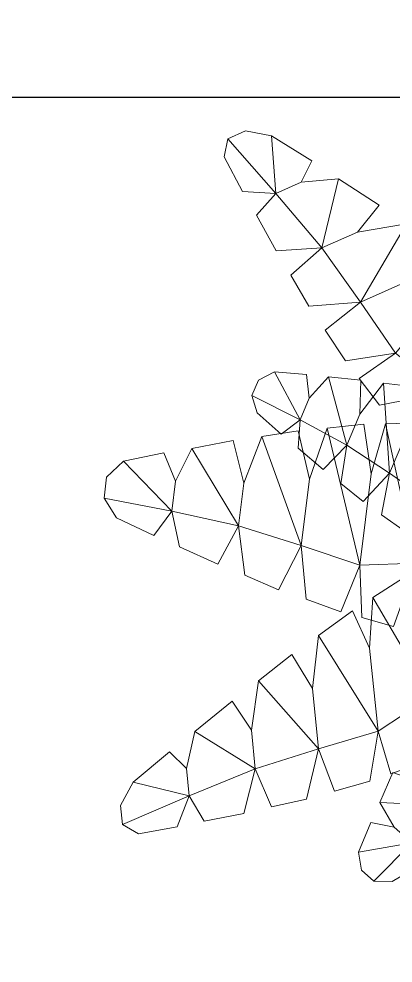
# Model space of a CAD drawing. Header units: millimetres. Extents: x 10088 to 21623, y -4423 to -852.
# Drawn here: x 11633.2 to 11653.1, y -3436 to -3385.7 of the extents above; entities that cross this region are included whole.
import ezdxf

# ---------------------------------------------------------------- set-up
doc = ezdxf.new("R2010")
doc.units = ezdxf.units.MM
doc.layers.add('bitki', color=85, linetype='Continuous', lineweight=5)

# ---------------------------------------------------------------- blocks, each defined once
blk = doc.blocks.new('rgdf')
blk.add_arc((11682.331, -3546.765), 91.349, 98.66483, 261.69992)
blk = doc.blocks.new('A$C7136359F')
at = {"layer": 'bitki', "color": 86, "linetype": 'Continuous'}
for points in [[(-2123.95, -2484.16, 2609.01), (-2132.89, -2465.56, 2614.95), (-2159.8, -2472.55, 2630.31), (-2170.69, -2483.95, 2636.16)], [(-2123.95, -2484.16, 2609.01), (-2170.69, -2483.95, 2636.16), (-2171.68, -2498.26, 2636.16), (-2162.5, -2511.07, 2630.31)], [(-2123.95, -2484.16, 2609.01), (-2162.5, -2511.07, 2630.31), (-2136.82, -2521.72, 2614.95), (-2125.39, -2504.53, 2609.01)], [(-2077.84, -2483.05, 2577.24), (-2123.95, -2484.16, 2609.01), (-2125.39, -2504.53, 2609.01), (-2118.91, -2528.35, 2603.37)], [(-2077.84, -2483.05, 2577.24), (-2118.91, -2528.35, 2603.37), (-2092.51, -2538.76, 2584.68), (-2079.88, -2512.06, 2577.24)], [(-2022.73, -2562.04, 2866.59), (-2068.3, -2526.61, 2892.63), (-2094.58, -2539.18, 2949.57), (-2076.34, -2573.11, 2964.21)], [(-2076.34, -2573.11, 2964.21), (-2111.95, -2547.46, 2984.07), (-2139.76, -2563.24, 3038.82), (-2123.53, -2598.82, 3055.98)], [(-2022.73, -2562.04, 2866.59), (-2076.34, -2573.11, 2964.21), (-2030.71, -2629.15, 2964.21), (-1997.74, -2658.13, 2949.57)], [(-2022.73, -2562.04, 2866.59), (-1997.74, -2658.13, 2949.57), (-1966.72, -2651.41, 2892.63), (-1986.04, -2607.13, 2866.59)], [(-2123.53, -2598.82, 3055.98), (-2161.81, -2575.45, 3078.36), (-2187.94, -2592.25, 3124.71), (-2174.71, -2625.25, 3140.58)], [(-2076.34, -2573.11, 2964.21), (-2123.53, -2598.82, 3055.98), (-2090.44, -2639.47, 3055.98), (-2054.23, -2668.3, 3038.82)], [(-2076.34, -2573.11, 2964.21), (-2054.23, -2668.3, 3038.82), (-2018.23, -2662.6, 2984.07), (-2030.71, -2629.15, 2964.21)], [(-2123.53, -2598.82, 3055.98), (-2174.71, -2625.25, 3140.58), (-2153.38, -2651.47, 3140.58), (-2118.76, -2677.27, 3124.71)], [(-2123.53, -2598.82, 3055.98), (-2118.76, -2677.27, 3124.71), (-2082.37, -2673.01, 3078.36), (-2090.44, -2639.47, 3055.98)], [(-2174.71, -2625.25, 3140.58), (-2208.97, -2605.18, 3158.46), (-2238.01, -2624.77, 3203.34), (-2231.53, -2649.37, 3216.84)], [(-2174.71, -2625.25, 3140.58), (-2231.53, -2649.37, 3216.84), (-2216.56, -2667.76, 3216.84), (-2188.84, -2685.22, 3203.34)], [(-2174.71, -2625.25, 3140.58), (-2188.84, -2685.22, 3203.34), (-2147.23, -2681.02, 3158.46), (-2153.38, -2651.47, 3140.58)], [(-1950.07, -2652.7, 2708.28), (-2002.69, -2627.95, 2728.14), (-2016.73, -2652.67, 2771.61), (-1985.92, -2685.91, 2782.77)], [(-2231.53, -2649.37, 3216.84), (-2258.02, -2637.7, 3231.12), (-2285.95, -2657.23, 3267.93), (-2290.18, -2672.59, 3282)], [(-2231.53, -2649.37, 3216.84), (-2290.18, -2672.59, 3282), (-2279.65, -2685.55, 3282), (-2257.6, -2692.06, 3267.93)], [(-2231.53, -2649.37, 3216.84), (-2257.6, -2692.06, 3267.93), (-2216.71, -2688.43, 3231.12), (-2216.56, -2667.76, 3216.84)], [(-1950.07, -2652.7, 2708.28), (-1985.92, -2685.91, 2782.77), (-1923.1, -2734.99, 2782.77), (-1883.41, -2756.83, 2771.61)], [(-1950.07, -2652.7, 2708.28), (-1883.41, -2756.83, 2771.61), (-1862.8, -2737.21, 2728.14), (-1899.55, -2692.18, 2708.28)], [(-1985.92, -2685.91, 2782.77), (-2026.03, -2668.99, 2797.92), (-2039.65, -2698.06, 2839.71), (-2009.59, -2734, 2852.79)], [(-1903.87, -2682.88, 2503.74), (-1937.56, -2678.8, 2512.02), (-1941.55, -2703.55, 2534.82), (-1911.28, -2724.04, 2541.99)], [(-1985.92, -2685.91, 2782.77), (-2009.59, -2734, 2852.79), (-1964.05, -2769.58, 2852.79), (-1921.9, -2790.07, 2839.71)], [(-1985.92, -2685.91, 2782.77), (-1921.9, -2790.07, 2839.71), (-1897, -2769.79, 2797.92), (-1923.1, -2734.99, 2782.77)], [(-1903.87, -2682.88, 2503.74), (-1911.28, -2724.04, 2541.99), (-1869.46, -2740.93, 2541.99), (-1833.46, -2747.2, 2534.82)], [(-2009.59, -2734, 2852.79), (-2050.63, -2720.77, 2869.89), (-2062.48, -2750.44, 2905.26), (-2035.99, -2784.46, 2917.38)], [(-1911.28, -2724.04, 2541.99), (-1944.88, -2722.93, 2551.32), (-1947.4, -2747.74, 2570.64), (-1920.22, -2767.54, 2577.24)], [(-1911.28, -2724.04, 2541.99), (-1920.22, -2767.54, 2577.24), (-1893.28, -2778.43, 2577.24), (-1859.95, -2783.05, 2570.64)], [(-1911.28, -2724.04, 2541.99), (-1859.95, -2783.05, 2570.64), (-1844.53, -2763.46, 2551.32), (-1869.46, -2740.93, 2541.99)], [(-2009.59, -2734, 2852.79), (-2035.99, -2784.46, 2917.38), (-2006.62, -2807.41, 2917.38), (-1967.2, -2824.87, 2905.26)], [(-2009.59, -2734, 2852.79), (-1967.2, -2824.87, 2905.26), (-1941.28, -2806.21, 2869.89), (-1964.05, -2769.58, 2852.79)], [(-1828.06, -2739.55, 2866.59), (-1875.88, -2771.92, 2892.63), (-1872.01, -2800.81, 2949.57), (-1834.12, -2793.94, 2964.21)], [(-1920.22, -2767.54, 2577.24), (-1949.77, -2767.21, 2584.68), (-1951.99, -2795.5, 2603.37), (-1933.42, -2811.76, 2609.01)], [(-1920.22, -2767.54, 2577.24), (-1933.42, -2811.76, 2609.01), (-1914.49, -2819.41, 2609.01), (-1889.83, -2820.61, 2603.37)], [(-1920.22, -2767.54, 2577.24), (-1889.83, -2820.61, 2603.37), (-1871.77, -2798.74, 2584.68), (-1893.28, -2778.43, 2577.24)], [(-2035.99, -2784.46, 2917.38), (-2072.32, -2773.6, 2931), (-2085.04, -2807.68, 2965.26), (-2067.88, -2834.29, 2975.55)], [(-2035.99, -2784.46, 2917.38), (-2067.88, -2834.29, 2975.55), (-2047.27, -2850.4, 2975.55), (-2017.3, -2860.6, 2965.26)], [(-2035.99, -2784.46, 2917.38), (-2017.3, -2860.6, 2965.26), (-1987.3, -2840.02, 2931), (-2006.62, -2807.41, 2917.38)], [(-1834.12, -2793.94, 2964.21), (-1869.52, -2819.89, 2984.07), (-1863.1, -2851.21, 3038.82), (-1824.25, -2846.77, 3055.98)], [(-1834.12, -2793.94, 2964.21), (-1824.25, -2846.77, 3055.98), (-1775.38, -2827.87, 3055.98), (-1736.74, -2802.34, 3038.82)], [(-1933.42, -2811.76, 2609.01), (-1953.88, -2814.49, 2614.95), (-1955.56, -2842.24, 2630.31), (-1948.06, -2856.1, 2636.16)], [(-1933.42, -2811.76, 2609.01), (-1948.06, -2856.1, 2636.16), (-1934.77, -2861.5, 2636.16), (-1919.74, -2856.7, 2630.31)], [(-1933.42, -2811.76, 2609.01), (-1919.74, -2856.7, 2630.31), (-1901.68, -2835.58, 2614.95), (-1914.49, -2819.41, 2609.01)], [(-1824.25, -2846.77, 3055.98), (-1748.17, -2866.45, 3124.71), (-1740.97, -2830.57, 3078.36), (-1775.38, -2827.87, 3055.98)], [(-2067.88, -2834.29, 2975.55), (-2094.07, -2830.45, 2986.44), (-2105.95, -2864.05, 3014.55), (-2101.63, -2883.79, 3025.29)], [(-2067.88, -2834.29, 2975.55), (-2101.63, -2883.79, 3025.29), (-2087.11, -2895.1, 3025.29), (-2066.92, -2894.53, 3014.55)], [(-2067.88, -2834.29, 2975.55), (-2066.92, -2894.53, 3014.55), (-2037.19, -2874.88, 2986.44), (-2047.27, -2850.4, 2975.55)], [(-1824.25, -2846.77, 3055.98), (-1858.3, -2875.93, 3078.36), (-1850.41, -2906.02, 3124.71), (-1814.92, -2903.62, 3140.58)], [(-1824.25, -2846.77, 3055.98), (-1814.92, -2903.62, 3140.58), (-1783.42, -2891.44, 3140.58), (-1748.17, -2866.45, 3124.71)], [(-1814.92, -2903.62, 3140.58), (-1762.27, -2935.57, 3203.34), (-1753.39, -2894.71, 3158.46), (-1783.42, -2891.44, 3140.58)], [(-1814.92, -2903.62, 3140.58), (-1844.62, -2929.99, 3158.46), (-1834.93, -2963.68, 3203.34), (-1809.55, -2965.09, 3216.84)], [(-1814.92, -2903.62, 3140.58), (-1809.55, -2965.09, 3216.84), (-1787.41, -2956.54, 3216.84), (-1762.27, -2935.57, 3203.34)], [(-1809.55, -2965.09, 3216.84), (-1777, -3003.1, 3267.93), (-1767.82, -2963.08, 3231.12), (-1787.41, -2956.54, 3216.84)], [(-1809.55, -2965.09, 3216.84), (-1828.84, -2986.69, 3231.12), (-1818.88, -3019.3, 3267.93), (-1805.56, -3028.06, 3282)], [(-1809.55, -2965.09, 3216.84), (-1805.56, -3028.06, 3282), (-1790.02, -3022.06, 3282), (-1777, -3003.1, 3267.93)]]:
    blk.add_3dface(points, dxfattribs=at)

msp = doc.modelspace()

# ---------------------------------------------------------------- linework, layer by layer
msp.add_lwpolyline([(11631.705, -3272.079), (11681.294, -3272.079), (11681.294, -3389.886), (11631.705, -3389.886)], close=True)

# ---------------------------------------------------------------- block references
at = {"xscale": 1.1643588, "yscale": 1.1643588, "zscale": 1.1643588}
msp.add_blockref('rgdf', (-1909.528, 592.301), dxfattribs=at)
at = {"layer": 'bitki', "extrusion": (0, 0, -1), "xscale": 0.06144000000418885, "yscale": 0.06144000000203959, "zscale": -0.06144000000000002, "rotation": 134.9999999942426}
msp.add_blockref('A$C7136359F', (-11854.312, -3445.194, 154.814), dxfattribs=at)

doc.saveas('drawing.dxf')
